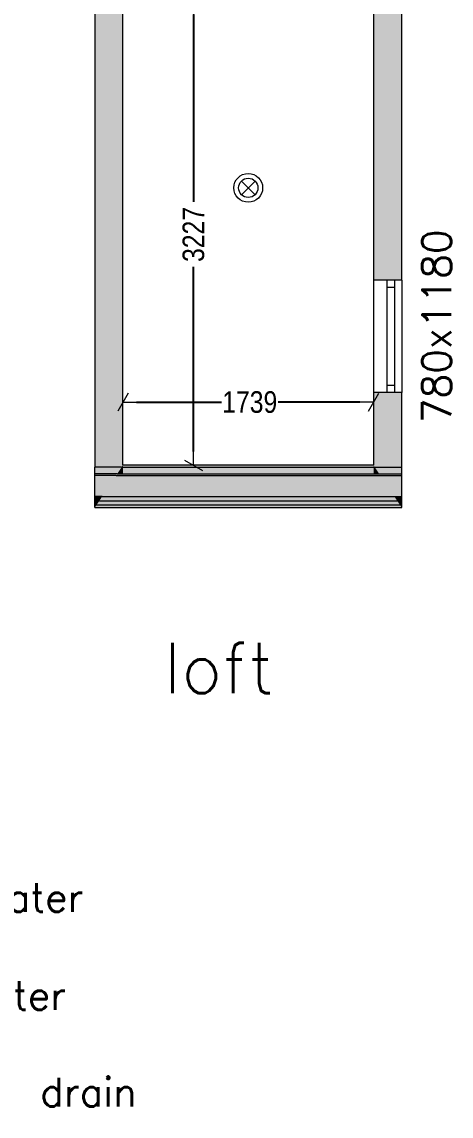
# Model space of a CAD drawing. Header units: millimetres. Extents: x -435615 to -398389, y 64121 to 101077.
# Drawn here: x -429381 to -426403, y 64121 to 71722 of the extents above; entities that cross this region are included whole.
import ezdxf

# ---------------------------------------------------------------- set-up
doc = ezdxf.new("R2010")
doc.units = ezdxf.units.MM
doc.header["$MEASUREMENT"] = 0
for name, color, linetype, lineweight in [('0_Pen_No__1', 7, 'Continuous', 13), ('1.VÄLISSEINAD_Pen_No__1', 7, 'Continuous', 13), ('1.VÄLISSEINAD_Pen_No__19', 255, 'Continuous', 0), ('ARCHICAD Windows_Pen_No__19', 255, 'Continuous', 0), ('Interior - Furniture _Pen_No__2', 8, 'Continuous', 15)]:
    doc.layers.add(name, color=color, linetype=linetype, lineweight=lineweight)
for name, color, linetype in [('1.VÄLISSEINAD', 7, 'Continuous'), ('ARCHICAD Windows', 7, 'Continuous'), ('Dimensioning - General', 7, 'Continuous'), ('Interior - Furniture', 7, 'Continuous')]:
    doc.layers.add(name, color=color, linetype=linetype)
for name, color, linetype, lineweight, true_color in [('1.VÄLISSEINAD_Pen_No__107', 7, 'Continuous', 13, 0xaaaaaa), ('1.VÄLISSEINAD_Pen_No__61', 7, 'Continuous', 20, 0x6a6a6a), ('ARCHICAD Windows_Pen_No__23', 7, 'Continuous', 20, 0xff6600), ('ARCHICAD Windows_Pen_No__3', 7, 'Continuous', 18, 0xff6600)]:
    doc.layers.add(name, color=color, linetype=linetype, lineweight=lineweight, true_color=true_color)
doc.styles.add('GENERATED_STYLE_1', font='techl___.ttf')
doc.dimstyles.new('GENERATED_STYLE__1', dxfattribs={"dimtxt": 150, "dimasz": 95, "dimexe": 0.18, "dimexo": 0.0625, "dimgap": 0.09, "dimtad": 0, "dimtih": 1, "dimtoh": 1, "dimdec": 0, "dimzin": 0, "dimdsep": 46, "dimtxsty": 'GENERATED_STYLE_1', "dimblk": 'ARROWHEAD_2', "dimblk1": 'ARROWHEAD_2', "dimblk2": 'ARROWHEAD_2', "dimcen": 0.09, "dimse1": 1, "dimse2": 1, "dimclrd": 7, "dimclre": 7, "dimclrt": 7, "dimadec": 0, "dimazin": 0, "dimtfac": 1, "dimtdec": 4, "dimtmove": 0, "dimatfit": 3, "dimfxl": 1, "dimtolj": 1, "dimtzin": 0, "dimarcsym": 0})
doc.dimstyles.new('GENERATED_STYLE__2', dxfattribs={"dimtxt": 150, "dimasz": 95, "dimexe": 0.18, "dimexo": 0.0625, "dimgap": 0.09, "dimtad": 0, "dimdec": 0, "dimzin": 0, "dimdsep": 46, "dimtxsty": 'GENERATED_STYLE_1', "dimblk": 'ARROWHEAD_2', "dimblk1": 'ARROWHEAD_2', "dimblk2": 'ARROWHEAD_2', "dimcen": 0.09, "dimse1": 1, "dimse2": 1, "dimclrd": 7, "dimclre": 7, "dimclrt": 7, "dimadec": 0, "dimazin": 0, "dimtfac": 1, "dimtdec": 4, "dimtmove": 0, "dimatfit": 3, "dimfxl": 1, "dimtolj": 1, "dimtzin": 0, "dimarcsym": 0})

# ---------------------------------------------------------------- blocks, each defined once
blk = doc.blocks.new('Wall_77', base_point=(-384177.1, 99535.9))
at = {"layer": '1.VÄLISSEINAD_Pen_No__107', "linetype": 'Continuous', "lineweight": 13, "true_color": 0xaaaaaa}
for points in [[(-384021.2, 92114.9), (-383991.3, 92159.9), (-384177.1, 92159.9), (-384177.1, 92114.9)], [(-384029.1, 92102.9), (-384021.2, 92114.9), (-384177.1, 92114.9), (-384177.1, 92102.9)], [(-384125.3, 91957.9), (-384029.1, 92102.9), (-384177.1, 92102.9), (-384177.1, 91957.9)], [(-384145.2, 91927.9), (-384125.3, 91957.9), (-384177.1, 91957.9), (-384177.1, 91927.9)], [(-384165.1, 91897.9), (-384145.2, 91927.9), (-384177.1, 91927.9), (-384177.1, 91897.9)], [(-384165.1, 91897.9), (-384177.1, 91897.9), (-384177.1, 91879.9)]]:
    blk.add_hatch(color=253, dxfattribs=at).paths.add_polyline_path(points)
at = {"layer": '1.VÄLISSEINAD_Pen_No__61', "linetype": 'Continuous', "lineweight": 20, "true_color": 0x6a6a6a}
for points in [[(-383982.1, 92173.9), (-383982.1, 99241.9), (-384177.1, 99241.9), (-384177.1, 92173.9)], [(-384177.1, 92159.9), (-383991.3, 92159.9), (-383982.1, 92173.9), (-384177.1, 92173.9)]]:
    blk.add_hatch(color=251, dxfattribs=at).paths.add_polyline_path(points)
at = {"layer": '1.VÄLISSEINAD_Pen_No__1', "color": 7, "linetype": 'Continuous', "lineweight": 13}
for p, q in [((-383991.3, 92159.9), (-384177.1, 92159.9)), ((-384021.2, 92114.9), (-384177.1, 92114.9)), ((-384029.1, 92102.9), (-384177.1, 92102.9)), ((-384125.3, 91957.9), (-384177.1, 91957.9)), ((-384145.2, 91927.9), (-384177.1, 91927.9)), ((-384165.1, 91897.9), (-384177.1, 91897.9))]:
    blk.add_line(p, q, dxfattribs=at)
at = {"layer": '1.VÄLISSEINAD_Pen_No__1', "color": 7, "linetype": 'Continuous', "lineweight": 13, "flags": 128}
for points in [[(-384177.1, 92114.9), (-384177.1, 92159.9)], [(-384177.1, 92102.9), (-384177.1, 92114.9)], [(-384177.1, 91957.9), (-384177.1, 92102.9)], [(-384177.1, 91927.9), (-384177.1, 91957.9)], [(-384177.1, 91897.9), (-384177.1, 91927.9)], [(-384177.1, 91879.9), (-384177.1, 91897.9)]]:
    blk.add_lwpolyline(points, dxfattribs=at)
at = {"layer": '1.VÄLISSEINAD_Pen_No__19', "color": 255, "linetype": 'Continuous', "lineweight": 0, "flags": 128}
for points in [[(-384177.1, 99255.9), (-384177.1, 92159.9)], [(-383982.1, 92173.9), (-383982.1, 99241.9)]]:
    blk.add_lwpolyline(points, dxfattribs=at)
blk = doc.blocks.new('Window 21_3')
at = {"layer": 'ARCHICAD Windows_Pen_No__19', "color": 255, "linetype": 'Continuous', "lineweight": 0}
for p, q in [((-390, 50), (-390, 0)), ((-390, 0), (-390, -50)), ((-390, 0), (-390, -50)), ((390, 50), (390, 0)), ((390, 0), (390, -50)), ((390, 0), (390, -50)), ((-390, -50), (-390, -145)), ((390, -50), (390, -145))]:
    blk.add_line(p, q, dxfattribs=at)
at = {"layer": 'ARCHICAD Windows_Pen_No__23', "color": 30, "linetype": 'Continuous', "lineweight": 20, "true_color": 0xff6600}
for p, q in [((-390, 0), (-340, 0)), ((-340, 0), (-340, -50)), ((340, -50), (340, 0)), ((340, 0), (390, 0)), ((-340, -50), (-390, -50)), ((390, -50), (340, -50))]:
    blk.add_line(p, q, dxfattribs=at)
at = {"layer": 'ARCHICAD Windows_Pen_No__3', "color": 30, "linetype": 'Continuous', "lineweight": 18, "true_color": 0xff6600}
for p, q in [((-390, 50), (390, 50)), ((-340, 0), (340, 0)), ((340, -50), (-340, -50)), ((-390, -145), (390, -145))]:
    blk.add_line(p, q, dxfattribs=at)
blk = doc.blocks.new('Wall_78', base_point=(-382048.1, 91879.9))
at = {"layer": '1.VÄLISSEINAD_Pen_No__107', "linetype": 'Continuous', "lineweight": 13, "true_color": 0xaaaaaa}
for points in [[(-382233.8, 92159.9), (-382203.9, 92114.9), (-382048.1, 92114.9), (-382048.1, 92159.9)], [(-382203.9, 92114.9), (-382196, 92102.9), (-382048.1, 92102.9), (-382048.1, 92114.9)], [(-382196, 92102.9), (-382099.8, 91957.9), (-382048.1, 91957.9), (-382048.1, 92102.9)], [(-382099.8, 91957.9), (-382079.9, 91927.9), (-382048.1, 91927.9), (-382048.1, 91957.9)], [(-382079.9, 91927.9), (-382060, 91897.9), (-382048.1, 91897.9), (-382048.1, 91927.9)], [(-382048.1, 91897.9), (-382060, 91897.9), (-382048.1, 91879.9)]]:
    blk.add_hatch(color=253, dxfattribs=at).paths.add_polyline_path(points)
at = {"layer": '1.VÄLISSEINAD_Pen_No__61', "linetype": 'Continuous', "lineweight": 20, "true_color": 0x6a6a6a}
for points in [[(-382048.1, 97955.9), (-382243.1, 97955.9), (-382243.1, 93459.9), (-382048.1, 93459.9)], [(-382243.1, 92173.9), (-382048.1, 92173.9), (-382048.1, 92679.9), (-382243.1, 92679.9)], [(-382243.1, 92173.9), (-382233.8, 92159.9), (-382048.1, 92159.9), (-382048.1, 92173.9)]]:
    blk.add_hatch(color=251, dxfattribs=at).paths.add_polyline_path(points)
at = {"layer": '1.VÄLISSEINAD_Pen_No__1', "color": 7, "linetype": 'Continuous', "lineweight": 13}
for p, q in [((-382233.8, 92159.9), (-382048.1, 92159.9)), ((-382203.9, 92114.9), (-382048.1, 92114.9)), ((-382196, 92102.9), (-382048.1, 92102.9)), ((-382099.8, 91957.9), (-382048.1, 91957.9)), ((-382079.9, 91927.9), (-382048.1, 91927.9)), ((-382060, 91897.9), (-382048.1, 91897.9))]:
    blk.add_line(p, q, dxfattribs=at)
at = {"layer": '1.VÄLISSEINAD_Pen_No__1', "color": 7, "linetype": 'Continuous', "lineweight": 13, "flags": 128}
for points in [[(-382048.1, 92114.9), (-382048.1, 92159.9)], [(-382048.1, 92102.9), (-382048.1, 92114.9)], [(-382048.1, 91957.9), (-382048.1, 92102.9)], [(-382048.1, 91927.9), (-382048.1, 91957.9)], [(-382048.1, 91897.9), (-382048.1, 91927.9)], [(-382048.1, 91879.9), (-382048.1, 91897.9)]]:
    blk.add_lwpolyline(points, dxfattribs=at)
at = {"layer": '1.VÄLISSEINAD_Pen_No__19', "color": 255, "linetype": 'Continuous', "lineweight": 0}
for p, q in [((-382148.1, 93459.9), (-382243.1, 93459.9)), ((-382098.1, 93459.9), (-382148.1, 93459.9)), ((-382048.1, 93459.9), (-382098.1, 93459.9)), ((-382148.1, 92679.9), (-382243.1, 92679.9)), ((-382098.1, 92679.9), (-382148.1, 92679.9)), ((-382048.1, 92679.9), (-382098.1, 92679.9))]:
    blk.add_line(p, q, dxfattribs=at)
at = {"layer": '1.VÄLISSEINAD_Pen_No__19', "color": 255, "linetype": 'Continuous', "lineweight": 0, "flags": 128}
for points in [[(-382243.1, 97955.9), (-382243.1, 93459.9)], [(-382048.1, 93459.9), (-382048.1, 97955.9)], [(-382243.1, 92679.9), (-382243.1, 92173.9)], [(-382048.1, 92159.9), (-382048.1, 92679.9)]]:
    blk.add_lwpolyline(points, dxfattribs=at)
at = {"layer": 'ARCHICAD Windows', "color": 21, "linetype": 'Continuous', "lineweight": 18, "true_color": 0xff9955, "zscale": 1000, "rotation": 270}
blk.add_blockref('Window 21_3', (-382098.1, 93069.9), dxfattribs=at)
blk = doc.blocks.new('Wall_80', base_point=(-382048.1, 91879.9))
at = {"layer": '1.VÄLISSEINAD_Pen_No__107', "linetype": 'Continuous', "lineweight": 13, "true_color": 0xaaaaaa}
for points in [[(-382243.1, 92173.9), (-383982.1, 92173.9), (-383982.1, 92159.9), (-382243.1, 92159.9)], [(-382243.1, 92159.9), (-383982.1, 92159.9), (-383982.1, 92114.9), (-382243.1, 92114.9)], [(-384125.3, 91957.9), (-382099.8, 91957.9), (-382196, 92102.9), (-384029.1, 92102.9)], [(-384029.1, 92102.9), (-382196, 92102.9), (-382203.9, 92114.9), (-384021.2, 92114.9)], [(-384165.1, 91897.9), (-382060, 91897.9), (-382079.9, 91927.9), (-384145.2, 91927.9)], [(-384145.2, 91927.9), (-382079.9, 91927.9), (-382099.8, 91957.9), (-384125.3, 91957.9)], [(-384177.1, 91879.9), (-382048.1, 91879.9), (-382060, 91897.9), (-384165.1, 91897.9)]]:
    blk.add_hatch(color=253, dxfattribs=at).paths.add_polyline_path(points)
at = {"layer": '1.VÄLISSEINAD_Pen_No__61', "linetype": 'Continuous', "lineweight": 20, "true_color": 0x6a6a6a}
for points in [[(-383982.1, 92159.9), (-383991.3, 92159.9), (-384021.2, 92114.9), (-383982.1, 92114.9)], [(-383982.1, 92173.9), (-383991.3, 92159.9), (-383982.1, 92159.9)], [(-382233.8, 92159.9), (-382243.1, 92173.9), (-382243.1, 92159.9)], [(-382243.1, 92114.9), (-382203.9, 92114.9), (-382233.8, 92159.9), (-382243.1, 92159.9)]]:
    blk.add_hatch(color=251, dxfattribs=at).paths.add_polyline_path(points)
at = {"layer": '1.VÄLISSEINAD_Pen_No__1', "color": 7, "linetype": 'Continuous', "lineweight": 13}
for p, q in [((-383991.3, 92159.9), (-383982.1, 92159.9)), ((-383982.1, 92159.9), (-382243.1, 92159.9)), ((-382243.1, 92159.9), (-382233.8, 92159.9)), ((-384029.1, 92102.9), (-382196, 92102.9)), ((-384021.2, 92114.9), (-383982.1, 92114.9)), ((-383982.1, 92114.9), (-382243.1, 92114.9)), ((-382243.1, 92114.9), (-382203.9, 92114.9)), ((-384145.2, 91927.9), (-382079.9, 91927.9)), ((-384125.3, 91957.9), (-382099.8, 91957.9)), ((-384165.1, 91897.9), (-382060, 91897.9))]:
    blk.add_line(p, q, dxfattribs=at)
at = {"layer": '1.VÄLISSEINAD_Pen_No__1', "color": 7, "linetype": 'Continuous', "lineweight": 13, "flags": 128}
for points in [[(-382243.1, 92173.9), (-383982.1, 92173.9)], [(-384177.1, 91879.9), (-382048.1, 91879.9)]]:
    blk.add_lwpolyline(points, dxfattribs=at)
blk = doc.blocks.new('Push Button with Indicator Lamp 21')
at = {"layer": 'Interior - Furniture _Pen_No__2', "color": 8, "linetype": 'Continuous', "lineweight": 15}
for p, q in [((-47.4, -47.4), (47.4, 47.4)), ((47.4, -47.4), (-47.4, 47.4))]:
    blk.add_line(p, q, dxfattribs=at)
for radius in [100, 67]:
    blk.add_circle((0, 0), radius, dxfattribs=at)
blk = doc.blocks.new('ARROWHEAD_2')
at = {"color": 0, "linetype": 'Continuous', "lineweight": 0}
for p, q in [((0, 0), (-1, 0)), ((-0.378, -0.655), (0.378, 0.655))]:
    blk.add_line(p, q, dxfattribs=at)
blk = doc.blocks.new('*D295')
at = {"layer": 'Defpoints', "color": 0, "linetype": 'Continuous', "transparency": 16777216}
for p in [(-426940.9, 69080.5), (-428679.9, 68642.2), (-426940.9, 68642.2)]:
    blk.add_point(p, dxfattribs=at)
at = {"layer": 'Dimensioning - General', "color": 7, "linetype": 'Continuous', "lineweight": -2, "transparency": 16777216}
for p, q in [((-428584.9, 69080.5), (-427996.4, 69080.5)), ((-427035.9, 69080.5), (-427603.6, 69080.5))]:
    blk.add_line(p, q, dxfattribs=at)
at = {"layer": 'Dimensioning - General', "color": 7, "linetype": 'Continuous', "lineweight": -2, "transparency": 16777216, "xscale": 95, "yscale": 95, "zscale": 95, "rotation": 180}
blk.add_blockref('ARROWHEAD_2', (-428679.9, 69080.5), dxfattribs=at)
at = {"layer": 'Dimensioning - General', "color": 7, "linetype": 'Continuous', "lineweight": -2, "transparency": 16777216, "xscale": 95, "yscale": 95, "zscale": 95}
blk.add_blockref('ARROWHEAD_2', (-426940.9, 69080.5), dxfattribs=at)
at = {"layer": 'Dimensioning - General', "color": 7, "linetype": 'Continuous', "lineweight": 13, "transparency": 16777216, "insert": (-427800, 69080.5), "char_height": 150, "attachment_point": 5, "style": 'GENERATED_STYLE_1'}
blk.add_mtext('\\A1;1739', dxfattribs=at)
blk = doc.blocks.new('*D317')
at = {"layer": 'Defpoints', "color": 0, "linetype": 'Continuous', "transparency": 16777216}
for p in [(-428190, 71869.2), (-427754.8, 71869.2), (-428679.9, 68642.2)]:
    blk.add_point(p, dxfattribs=at)
at = {"layer": 'Dimensioning - General', "color": 7, "linetype": 'Continuous', "lineweight": -2, "transparency": 16777216}
for p, q in [((-428190, 71774.2), (-428190, 70471.8)), ((-428190, 68737.2), (-428190, 70019.6))]:
    blk.add_line(p, q, dxfattribs=at)
at = {"layer": 'Dimensioning - General', "color": 7, "linetype": 'Continuous', "lineweight": -2, "transparency": 16777216, "xscale": 95, "yscale": 95, "zscale": 95}
for p, rotation in [((-428190, 71869.2), 90), ((-428190, 68642.2), 270)]:
    blk.add_blockref('ARROWHEAD_2', p, dxfattribs=dict(at, rotation=rotation))
at = {"layer": 'Dimensioning - General', "color": 7, "linetype": 'Continuous', "lineweight": 13, "transparency": 16777216, "insert": (-428190, 70245.7), "char_height": 150, "attachment_point": 5, "rotation": 90, "style": 'GENERATED_STYLE_1'}
blk.add_mtext('\\A1;3227', dxfattribs=at)

msp = doc.modelspace()

# ---------------------------------------------------------------- block references
at = {"layer": '1.VÄLISSEINAD', "color": 255, "lineweight": 0}
for name, p in [('Wall_77', (-428874.9, 76004.2)), ('Wall_78', (-426745.9, 68348.2))]:
    msp.add_blockref(name, p, dxfattribs=at)
at = {"layer": '1.VÄLISSEINAD', "color": 7, "lineweight": 35}
msp.add_blockref('Wall_80', (-426745.9, 68348.2), dxfattribs=at)
at = {"layer": 'Interior - Furniture', "color": 104, "linetype": 'Continuous', "lineweight": 20, "true_color": 0x029e21, "zscale": 1000, "rotation": 90}
msp.add_blockref('Push Button with Indicator Lamp 21', (-427810.4, 70569.3), dxfattribs=at)

# ---------------------------------------------------------------- texts
at = {"layer": '0_Pen_No__1', "color": 7, "linetype": 'Continuous', "lineweight": 13, "insert": (-426403.1, 68935.2), "char_height": 200, "attachment_point": 7, "rotation": 90}
msp.add_mtext('\\A1;{\\pql;\\Ftxt.shx;780x1180}', dxfattribs=at)
at = {"layer": '0_Pen_No__1', "color": 7, "linetype": 'Continuous', "lineweight": 13, "attachment_point": 7}
for s, insert, char_height in [('\\A1;{\\pql;\\Ftxt.shx;loft}', (-428395.4, 67059.7), 350), ('\\A1;{\\pql;\\Ftxt.shx;Cold water}', (-430425.9, 65539.6), 200), ('\\A1;{\\pql;\\Ftxt.shx;Hot water}', (-430425.9, 64858.3), 200), ('\\A1;{\\pql;\\Ftxt.shx;Sewage drain}', (-430425.9, 64121), 200)]:
    msp.add_mtext(s, dxfattribs=dict(at, insert=insert, char_height=char_height))

# ---------------------------------------------------------------- dimensions: what is measured, and where the dimension line sits
at = {"layer": 'Dimensioning - General', "color": 7, "linetype": 'Continuous', "lineweight": 13}
dim = msp.add_linear_dim(base=(-428190, 71869.2), p1=(-428679.9, 68642.2), p2=(-427754.8, 71869.2), angle=90, dimstyle='GENERATED_STYLE__2', dxfattribs=at)
dim.commit()
dim.dimension.update_dxf_attribs({"geometry": '*D317', "text_midpoint": (-428190, 70245.7), "dimtype": 160, "text_rotation": 90})
dim = msp.add_linear_dim(base=(-426940.9, 69080.5), p1=(-428679.9, 68642.2), p2=(-426940.9, 68642.2), dimstyle='GENERATED_STYLE__1', dxfattribs=at)
dim.commit()
dim.dimension.update_dxf_attribs({"geometry": '*D295', "text_midpoint": (-427800, 69080.5), "dimtype": 160})

doc.saveas('drawing.dxf')
